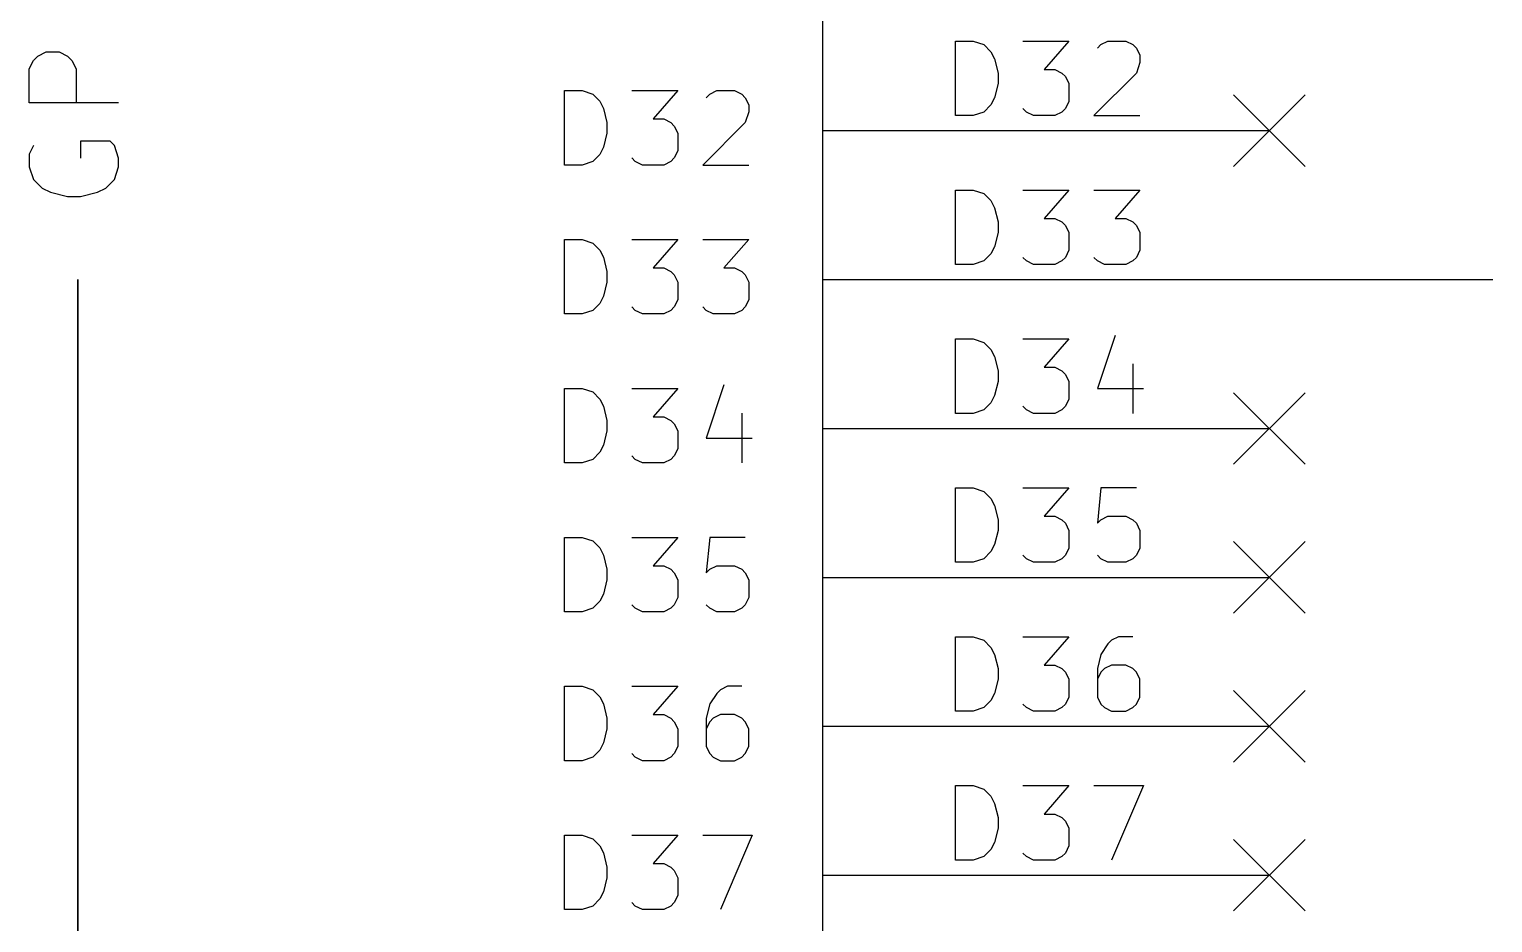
# Model space of a CAD drawing. Extents: x 0.4 to 11.3, y -7.9 to -0.4.
# Drawn here: x 5.767 to 6.75, y -4.332 to -3.732 of the extents above; entities that cross this region are included whole.
import ezdxf

# ---------------------------------------------------------------- set-up
doc = ezdxf.new("R2010")
doc.units = 0
doc.header["$MEASUREMENT"] = 0
for name, color, linetype in [('BLUE2', 5, 'CONTINUOUS'), ('CYAN2', 4, 'CONTINUOUS'), ('GREEN3', 91, 'CONTINUOUS'), ('LYELLOW', 51, 'CONTINUOUS'), ('RED2', 1, 'CONTINUOUS'), ('RED3', 11, 'CONTINUOUS')]:
    doc.layers.add(name, color=color, linetype=linetype)

msp = doc.modelspace()

# ---------------------------------------------------------------- linework, layer by layer
at = {"layer": 'BLUE2', "linetype": 'CONTINUOUS'}
for p, q in [((6.576, -3.776), (6.624, -3.824)), ((6.624, -3.776), (6.576, -3.824)), ((6.576, -3.976), (6.624, -4.024)), ((6.624, -3.976), (6.576, -4.024)), ((6.576, -4.076), (6.624, -4.124)), ((6.624, -4.076), (6.576, -4.124)), ((6.576, -4.176), (6.624, -4.224)), ((6.624, -4.176), (6.576, -4.224)), ((6.576, -4.276), (6.624, -4.324)), ((6.624, -4.276), (6.576, -4.324))]:
    msp.add_line(p, q, dxfattribs=at)
at = {"layer": 'CYAN2', "linetype": 'CONTINUOUS'}
for p, q in [((6.12667, -3.82313), (6.12667, -3.77313)), ((6.12667, -3.77313), (6.13857, -3.77313)), ((6.12667, -3.82313), (6.12667, -3.77313)), ((6.12667, -3.77313), (6.13857, -3.77313)), ((6.13857, -3.77313), (6.14571, -3.77551)), ((6.13857, -3.77313), (6.14571, -3.77551)), ((6.17191, -3.77313), (6.20286, -3.77313)), ((6.17191, -3.77313), (6.20286, -3.77313)), ((6.20286, -3.77313), (6.18619, -3.79218)), ((6.20286, -3.77313), (6.18619, -3.79218)), ((6.22428, -3.77551), (6.22905, -3.77313)), ((6.22428, -3.77551), (6.22905, -3.77313)), ((6.22905, -3.77313), (6.24095, -3.77313)), ((6.22905, -3.77313), (6.24095, -3.77313)), ((6.24095, -3.77313), (6.24571, -3.77551)), ((6.24095, -3.77313), (6.24571, -3.77551)), ((6.14571, -3.77551), (6.15048, -3.78028)), ((6.14571, -3.77551), (6.15048, -3.78028)), ((6.15048, -3.78028), (6.15286, -3.78504)), ((6.15048, -3.78028), (6.15286, -3.78504)), ((6.22191, -3.77789), (6.22428, -3.77551)), ((6.22191, -3.77789), (6.22428, -3.77551)), ((6.24571, -3.77551), (6.24809, -3.77789)), ((6.24571, -3.77551), (6.24809, -3.77789)), ((6.24809, -3.77789), (6.25048, -3.78265)), ((6.24809, -3.77789), (6.25048, -3.78265)), ((6.25048, -3.78265), (6.25048, -3.78742)), ((6.25048, -3.78265), (6.25048, -3.78742)), ((6.15286, -3.78504), (6.15524, -3.79456)), ((6.15286, -3.78504), (6.15524, -3.79456)), ((6.18619, -3.79218), (6.19333, -3.79218)), ((6.18619, -3.79218), (6.19333, -3.79218)), ((6.19333, -3.79218), (6.19809, -3.79456)), ((6.19333, -3.79218), (6.19809, -3.79456)), ((6.25048, -3.78742), (6.24809, -3.79456)), ((6.25048, -3.78742), (6.24809, -3.79456)), ((6.15524, -3.8017), (6.15286, -3.81122)), ((6.15524, -3.8017), (6.15286, -3.81122)), ((6.15524, -3.79456), (6.15524, -3.8017)), ((6.15524, -3.79456), (6.15524, -3.8017)), ((6.19809, -3.79456), (6.20048, -3.79694)), ((6.19809, -3.79456), (6.20048, -3.79694)), ((6.20048, -3.79694), (6.20286, -3.8017)), ((6.20048, -3.79694), (6.20286, -3.8017)), ((6.20286, -3.8017), (6.20286, -3.81361)), ((6.20286, -3.8017), (6.20286, -3.81361)), ((6.24809, -3.79456), (6.21952, -3.82313)), ((6.24809, -3.79456), (6.21952, -3.82313)), ((6.15286, -3.81122), (6.15048, -3.81599)), ((6.15286, -3.81122), (6.15048, -3.81599)), ((6.14571, -3.82075), (6.13857, -3.82313)), ((6.14571, -3.82075), (6.13857, -3.82313)), ((6.15048, -3.81599), (6.14571, -3.82075)), ((6.15048, -3.81599), (6.14571, -3.82075)), ((6.17429, -3.82075), (6.17191, -3.81837)), ((6.17429, -3.82075), (6.17191, -3.81837)), ((6.17905, -3.82313), (6.17429, -3.82075)), ((6.17905, -3.82313), (6.17429, -3.82075)), ((6.19809, -3.82075), (6.19333, -3.82313)), ((6.19809, -3.82075), (6.19333, -3.82313)), ((6.20048, -3.81837), (6.19809, -3.82075)), ((6.20048, -3.81837), (6.19809, -3.82075)), ((6.20286, -3.81361), (6.20048, -3.81837)), ((6.20286, -3.81361), (6.20048, -3.81837)), ((6.13857, -3.82313), (6.12667, -3.82313)), ((6.13857, -3.82313), (6.12667, -3.82313)), ((6.19333, -3.82313), (6.17905, -3.82313)), ((6.19333, -3.82313), (6.17905, -3.82313)), ((6.21952, -3.82313), (6.25048, -3.82313)), ((6.21952, -3.82313), (6.25048, -3.82313)), ((6.12667, -3.92313), (6.12667, -3.87313)), ((6.12667, -3.87313), (6.13857, -3.87313)), ((6.12667, -3.92313), (6.12667, -3.87313)), ((6.12667, -3.87313), (6.13857, -3.87313)), ((6.13857, -3.87313), (6.14571, -3.87551)), ((6.13857, -3.87313), (6.14571, -3.87551)), ((6.14571, -3.87551), (6.15048, -3.88028)), ((6.14571, -3.87551), (6.15048, -3.88028)), ((6.15048, -3.88028), (6.15286, -3.88504)), ((6.15048, -3.88028), (6.15286, -3.88504)), ((6.17191, -3.87313), (6.20286, -3.87313)), ((6.17191, -3.87313), (6.20286, -3.87313)), ((6.20286, -3.87313), (6.18619, -3.89218)), ((6.20286, -3.87313), (6.18619, -3.89218)), ((6.21952, -3.87313), (6.25048, -3.87313)), ((6.21952, -3.87313), (6.25048, -3.87313)), ((6.25048, -3.87313), (6.23381, -3.89218)), ((6.25048, -3.87313), (6.23381, -3.89218)), ((6.15286, -3.88504), (6.15524, -3.89456)), ((6.15286, -3.88504), (6.15524, -3.89456)), ((6.15524, -3.89456), (6.15524, -3.9017)), ((6.15524, -3.89456), (6.15524, -3.9017)), ((6.18619, -3.89218), (6.19333, -3.89218)), ((6.18619, -3.89218), (6.19333, -3.89218)), ((6.19333, -3.89218), (6.19809, -3.89456)), ((6.19333, -3.89218), (6.19809, -3.89456)), ((6.19809, -3.89456), (6.20048, -3.89694)), ((6.19809, -3.89456), (6.20048, -3.89694)), ((6.20048, -3.89694), (6.20286, -3.9017)), ((6.20048, -3.89694), (6.20286, -3.9017)), ((6.23381, -3.89218), (6.24095, -3.89218)), ((6.23381, -3.89218), (6.24095, -3.89218)), ((6.24095, -3.89218), (6.24571, -3.89456)), ((6.24095, -3.89218), (6.24571, -3.89456)), ((6.24571, -3.89456), (6.24809, -3.89694)), ((6.24571, -3.89456), (6.24809, -3.89694)), ((6.24809, -3.89694), (6.25048, -3.9017)), ((6.24809, -3.89694), (6.25048, -3.9017)), ((6.15524, -3.9017), (6.15286, -3.91122)), ((6.15524, -3.9017), (6.15286, -3.91122)), ((6.20286, -3.9017), (6.20286, -3.91361)), ((6.20286, -3.9017), (6.20286, -3.91361)), ((6.25048, -3.9017), (6.25048, -3.91361)), ((6.25048, -3.9017), (6.25048, -3.91361)), ((6.15048, -3.91599), (6.14571, -3.92075)), ((6.15048, -3.91599), (6.14571, -3.92075)), ((6.15286, -3.91122), (6.15048, -3.91599)), ((6.15286, -3.91122), (6.15048, -3.91599)), ((6.17429, -3.92075), (6.17191, -3.91837)), ((6.17429, -3.92075), (6.17191, -3.91837)), ((6.20048, -3.91837), (6.19809, -3.92075)), ((6.20048, -3.91837), (6.19809, -3.92075)), ((6.20286, -3.91361), (6.20048, -3.91837)), ((6.20286, -3.91361), (6.20048, -3.91837)), ((6.22191, -3.92075), (6.21952, -3.91837)), ((6.22191, -3.92075), (6.21952, -3.91837)), ((6.24809, -3.91837), (6.24571, -3.92075)), ((6.24809, -3.91837), (6.24571, -3.92075)), ((6.25048, -3.91361), (6.24809, -3.91837)), ((6.25048, -3.91361), (6.24809, -3.91837)), ((6.13857, -3.92313), (6.12667, -3.92313)), ((6.13857, -3.92313), (6.12667, -3.92313)), ((6.14571, -3.92075), (6.13857, -3.92313)), ((6.14571, -3.92075), (6.13857, -3.92313)), ((6.17905, -3.92313), (6.17429, -3.92075)), ((6.17905, -3.92313), (6.17429, -3.92075)), ((6.19333, -3.92313), (6.17905, -3.92313)), ((6.19333, -3.92313), (6.17905, -3.92313)), ((6.19809, -3.92075), (6.19333, -3.92313)), ((6.19809, -3.92075), (6.19333, -3.92313)), ((6.22667, -3.92313), (6.22191, -3.92075)), ((6.22667, -3.92313), (6.22191, -3.92075)), ((6.24095, -3.92313), (6.22667, -3.92313)), ((6.24095, -3.92313), (6.22667, -3.92313)), ((6.24571, -3.92075), (6.24095, -3.92313)), ((6.24571, -3.92075), (6.24095, -3.92313)), ((6.12667, -4.02313), (6.12667, -3.97313)), ((6.12667, -3.97313), (6.13857, -3.97313)), ((6.12667, -4.02313), (6.12667, -3.97313)), ((6.12667, -3.97313), (6.13857, -3.97313)), ((6.13857, -3.97313), (6.14571, -3.97551)), ((6.13857, -3.97313), (6.14571, -3.97551)), ((6.14571, -3.97551), (6.15048, -3.98028)), ((6.14571, -3.97551), (6.15048, -3.98028)), ((6.17191, -3.97313), (6.20286, -3.97313)), ((6.17191, -3.97313), (6.20286, -3.97313)), ((6.20286, -3.97313), (6.18619, -3.99218)), ((6.20286, -3.97313), (6.18619, -3.99218)), ((6.23381, -3.97075), (6.22191, -4.00646)), ((6.23381, -3.97075), (6.22191, -4.00646)), ((6.15048, -3.98028), (6.15286, -3.98504)), ((6.15048, -3.98028), (6.15286, -3.98504)), ((6.15286, -3.98504), (6.15524, -3.99456)), ((6.15286, -3.98504), (6.15524, -3.99456)), ((6.15524, -3.99456), (6.15524, -4.0017)), ((6.15524, -3.99456), (6.15524, -4.0017)), ((6.18619, -3.99218), (6.19333, -3.99218)), ((6.18619, -3.99218), (6.19333, -3.99218)), ((6.19333, -3.99218), (6.19809, -3.99456)), ((6.19333, -3.99218), (6.19809, -3.99456)), ((6.19809, -3.99456), (6.20048, -3.99694)), ((6.19809, -3.99456), (6.20048, -3.99694)), ((6.20048, -3.99694), (6.20286, -4.0017)), ((6.20048, -3.99694), (6.20286, -4.0017)), ((6.24571, -3.9898), (6.24571, -4.02313)), ((6.24571, -3.9898), (6.24571, -4.02313)), ((6.15524, -4.0017), (6.15286, -4.01122)), ((6.15524, -4.0017), (6.15286, -4.01122)), ((6.20286, -4.0017), (6.20286, -4.01361)), ((6.20286, -4.0017), (6.20286, -4.01361)), ((6.22191, -4.00646), (6.25285, -4.00646)), ((6.22191, -4.00646), (6.25285, -4.00646)), ((6.15048, -4.01599), (6.14571, -4.02075)), ((6.15048, -4.01599), (6.14571, -4.02075)), ((6.15286, -4.01122), (6.15048, -4.01599)), ((6.15286, -4.01122), (6.15048, -4.01599)), ((6.17429, -4.02075), (6.17191, -4.01837)), ((6.17429, -4.02075), (6.17191, -4.01837)), ((6.20048, -4.01837), (6.19809, -4.02075)), ((6.20048, -4.01837), (6.19809, -4.02075)), ((6.20286, -4.01361), (6.20048, -4.01837)), ((6.20286, -4.01361), (6.20048, -4.01837)), ((6.13857, -4.02313), (6.12667, -4.02313)), ((6.13857, -4.02313), (6.12667, -4.02313)), ((6.14571, -4.02075), (6.13857, -4.02313)), ((6.14571, -4.02075), (6.13857, -4.02313)), ((6.17905, -4.02313), (6.17429, -4.02075)), ((6.17905, -4.02313), (6.17429, -4.02075)), ((6.19333, -4.02313), (6.17905, -4.02313)), ((6.19333, -4.02313), (6.17905, -4.02313)), ((6.19809, -4.02075), (6.19333, -4.02313)), ((6.19809, -4.02075), (6.19333, -4.02313)), ((6.12667, -4.12313), (6.12667, -4.07313)), ((6.12667, -4.07313), (6.13857, -4.07313)), ((6.12667, -4.12313), (6.12667, -4.07313)), ((6.12667, -4.07313), (6.13857, -4.07313)), ((6.13857, -4.07313), (6.14571, -4.07551)), ((6.13857, -4.07313), (6.14571, -4.07551)), ((6.14571, -4.07551), (6.15048, -4.08028)), ((6.14571, -4.07551), (6.15048, -4.08028)), ((6.17191, -4.07313), (6.20286, -4.07313)), ((6.17191, -4.07313), (6.20286, -4.07313)), ((6.20286, -4.07313), (6.18619, -4.09218)), ((6.20286, -4.07313), (6.18619, -4.09218)), ((6.22428, -4.07313), (6.22191, -4.09694)), ((6.22428, -4.07313), (6.22191, -4.09694)), ((6.24809, -4.07313), (6.22428, -4.07313)), ((6.24809, -4.07313), (6.22428, -4.07313)), ((6.15048, -4.08028), (6.15286, -4.08504)), ((6.15048, -4.08028), (6.15286, -4.08504)), ((6.15286, -4.08504), (6.15524, -4.09456)), ((6.15286, -4.08504), (6.15524, -4.09456)), ((6.15524, -4.09456), (6.15524, -4.1017)), ((6.15524, -4.09456), (6.15524, -4.1017)), ((6.18619, -4.09218), (6.19333, -4.09218)), ((6.18619, -4.09218), (6.19333, -4.09218)), ((6.19333, -4.09218), (6.19809, -4.09456)), ((6.19333, -4.09218), (6.19809, -4.09456)), ((6.19809, -4.09456), (6.20048, -4.09694)), ((6.19809, -4.09456), (6.20048, -4.09694)), ((6.20048, -4.09694), (6.20286, -4.1017)), ((6.20048, -4.09694), (6.20286, -4.1017)), ((6.22191, -4.09694), (6.22428, -4.09456)), ((6.22191, -4.09694), (6.22428, -4.09456)), ((6.22428, -4.09456), (6.22905, -4.09218)), ((6.22428, -4.09456), (6.22905, -4.09218)), ((6.22905, -4.09218), (6.24095, -4.09218)), ((6.22905, -4.09218), (6.24095, -4.09218)), ((6.24095, -4.09218), (6.24571, -4.09456)), ((6.24095, -4.09218), (6.24571, -4.09456)), ((6.24571, -4.09456), (6.24809, -4.09694)), ((6.24571, -4.09456), (6.24809, -4.09694)), ((6.24809, -4.09694), (6.25048, -4.1017)), ((6.24809, -4.09694), (6.25048, -4.1017)), ((6.15524, -4.1017), (6.15286, -4.11122)), ((6.15524, -4.1017), (6.15286, -4.11122)), ((6.20286, -4.1017), (6.20286, -4.11361)), ((6.20286, -4.1017), (6.20286, -4.11361)), ((6.25048, -4.1017), (6.25048, -4.11361)), ((6.25048, -4.1017), (6.25048, -4.11361)), ((6.15048, -4.11599), (6.14571, -4.12075)), ((6.15048, -4.11599), (6.14571, -4.12075)), ((6.15286, -4.11122), (6.15048, -4.11599)), ((6.15286, -4.11122), (6.15048, -4.11599)), ((6.20286, -4.11361), (6.20048, -4.11837)), ((6.20286, -4.11361), (6.20048, -4.11837)), ((6.25048, -4.11361), (6.24809, -4.11837)), ((6.25048, -4.11361), (6.24809, -4.11837)), ((6.13857, -4.12313), (6.12667, -4.12313)), ((6.13857, -4.12313), (6.12667, -4.12313)), ((6.14571, -4.12075), (6.13857, -4.12313)), ((6.14571, -4.12075), (6.13857, -4.12313)), ((6.17429, -4.12075), (6.17191, -4.11837)), ((6.17429, -4.12075), (6.17191, -4.11837)), ((6.17905, -4.12313), (6.17429, -4.12075)), ((6.17905, -4.12313), (6.17429, -4.12075)), ((6.19333, -4.12313), (6.17905, -4.12313)), ((6.19333, -4.12313), (6.17905, -4.12313)), ((6.19809, -4.12075), (6.19333, -4.12313)), ((6.19809, -4.12075), (6.19333, -4.12313)), ((6.20048, -4.11837), (6.19809, -4.12075)), ((6.20048, -4.11837), (6.19809, -4.12075)), ((6.22428, -4.12075), (6.22191, -4.11837)), ((6.22428, -4.12075), (6.22191, -4.11837)), ((6.22905, -4.12313), (6.22428, -4.12075)), ((6.22905, -4.12313), (6.22428, -4.12075)), ((6.24095, -4.12313), (6.22905, -4.12313)), ((6.24095, -4.12313), (6.22905, -4.12313)), ((6.24571, -4.12075), (6.24095, -4.12313)), ((6.24571, -4.12075), (6.24095, -4.12313)), ((6.24809, -4.11837), (6.24571, -4.12075)), ((6.24809, -4.11837), (6.24571, -4.12075)), ((6.12667, -4.22313), (6.12667, -4.17313)), ((6.12667, -4.17313), (6.13857, -4.17313)), ((6.12667, -4.22313), (6.12667, -4.17313)), ((6.12667, -4.17313), (6.13857, -4.17313)), ((6.13857, -4.17313), (6.14571, -4.17551)), ((6.13857, -4.17313), (6.14571, -4.17551)), ((6.14571, -4.17551), (6.15048, -4.18028)), ((6.14571, -4.17551), (6.15048, -4.18028)), ((6.17191, -4.17313), (6.20286, -4.17313)), ((6.17191, -4.17313), (6.20286, -4.17313)), ((6.20286, -4.17313), (6.18619, -4.19218)), ((6.20286, -4.17313), (6.18619, -4.19218)), ((6.23143, -4.17551), (6.22905, -4.17789)), ((6.23143, -4.17551), (6.22905, -4.17789)), ((6.23619, -4.17313), (6.23143, -4.17551)), ((6.23619, -4.17313), (6.23143, -4.17551)), ((6.24571, -4.17313), (6.23619, -4.17313)), ((6.24571, -4.17313), (6.23619, -4.17313)), ((6.15048, -4.18028), (6.15286, -4.18504)), ((6.15048, -4.18028), (6.15286, -4.18504)), ((6.15286, -4.18504), (6.15524, -4.19456)), ((6.15286, -4.18504), (6.15524, -4.19456)), ((6.22428, -4.18504), (6.22191, -4.19456)), ((6.22428, -4.18504), (6.22191, -4.19456)), ((6.22905, -4.17789), (6.22428, -4.18504)), ((6.22905, -4.17789), (6.22428, -4.18504)), ((6.15524, -4.19456), (6.15524, -4.2017)), ((6.15524, -4.19456), (6.15524, -4.2017)), ((6.18619, -4.19218), (6.19333, -4.19218)), ((6.18619, -4.19218), (6.19333, -4.19218)), ((6.19333, -4.19218), (6.19809, -4.19456)), ((6.19333, -4.19218), (6.19809, -4.19456)), ((6.19809, -4.19456), (6.20048, -4.19694)), ((6.19809, -4.19456), (6.20048, -4.19694)), ((6.22191, -4.19456), (6.22191, -4.21361)), ((6.22191, -4.19456), (6.22191, -4.21361)), ((6.22667, -4.19456), (6.22428, -4.19694)), ((6.22667, -4.19456), (6.22428, -4.19694)), ((6.23143, -4.19218), (6.22667, -4.19456)), ((6.23143, -4.19218), (6.22667, -4.19456)), ((6.24095, -4.19218), (6.23143, -4.19218)), ((6.24095, -4.19218), (6.23143, -4.19218)), ((6.24571, -4.19456), (6.24095, -4.19218)), ((6.24571, -4.19456), (6.24095, -4.19218)), ((6.24809, -4.19694), (6.24571, -4.19456)), ((6.24809, -4.19694), (6.24571, -4.19456)), ((6.15524, -4.2017), (6.15286, -4.21122)), ((6.15524, -4.2017), (6.15286, -4.21122)), ((6.20048, -4.19694), (6.20286, -4.2017)), ((6.20048, -4.19694), (6.20286, -4.2017)), ((6.20286, -4.2017), (6.20286, -4.21361)), ((6.20286, -4.2017), (6.20286, -4.21361)), ((6.22428, -4.19694), (6.22191, -4.2017)), ((6.22428, -4.19694), (6.22191, -4.2017)), ((6.25048, -4.2017), (6.24809, -4.19694)), ((6.25048, -4.2017), (6.24809, -4.19694)), ((6.25048, -4.21361), (6.25048, -4.2017)), ((6.25048, -4.21361), (6.25048, -4.2017)), ((6.15286, -4.21122), (6.15048, -4.21599)), ((6.15286, -4.21122), (6.15048, -4.21599)), ((6.20286, -4.21361), (6.20048, -4.21837)), ((6.20286, -4.21361), (6.20048, -4.21837)), ((6.22191, -4.21361), (6.22428, -4.21837)), ((6.22191, -4.21361), (6.22428, -4.21837)), ((6.24809, -4.21837), (6.25048, -4.21361)), ((6.24809, -4.21837), (6.25048, -4.21361)), ((6.13857, -4.22313), (6.12667, -4.22313)), ((6.13857, -4.22313), (6.12667, -4.22313)), ((6.14571, -4.22075), (6.13857, -4.22313)), ((6.14571, -4.22075), (6.13857, -4.22313)), ((6.15048, -4.21599), (6.14571, -4.22075)), ((6.15048, -4.21599), (6.14571, -4.22075)), ((6.17429, -4.22075), (6.17191, -4.21837)), ((6.17429, -4.22075), (6.17191, -4.21837)), ((6.17905, -4.22313), (6.17429, -4.22075)), ((6.17905, -4.22313), (6.17429, -4.22075)), ((6.19333, -4.22313), (6.17905, -4.22313)), ((6.19333, -4.22313), (6.17905, -4.22313)), ((6.19809, -4.22075), (6.19333, -4.22313)), ((6.19809, -4.22075), (6.19333, -4.22313)), ((6.20048, -4.21837), (6.19809, -4.22075)), ((6.20048, -4.21837), (6.19809, -4.22075)), ((6.22428, -4.21837), (6.22667, -4.22075)), ((6.22428, -4.21837), (6.22667, -4.22075)), ((6.22667, -4.22075), (6.23143, -4.22313)), ((6.22667, -4.22075), (6.23143, -4.22313)), ((6.23143, -4.22313), (6.24095, -4.22313)), ((6.23143, -4.22313), (6.24095, -4.22313)), ((6.24095, -4.22313), (6.24571, -4.22075)), ((6.24095, -4.22313), (6.24571, -4.22075)), ((6.24571, -4.22075), (6.24809, -4.21837)), ((6.24571, -4.22075), (6.24809, -4.21837)), ((6.12667, -4.32313), (6.12667, -4.27313)), ((6.12667, -4.27313), (6.13857, -4.27313)), ((6.12667, -4.32313), (6.12667, -4.27313)), ((6.12667, -4.27313), (6.13857, -4.27313)), ((6.13857, -4.27313), (6.14571, -4.27551)), ((6.13857, -4.27313), (6.14571, -4.27551)), ((6.17191, -4.27313), (6.20286, -4.27313)), ((6.17191, -4.27313), (6.20286, -4.27313)), ((6.20286, -4.27313), (6.18619, -4.29218)), ((6.20286, -4.27313), (6.18619, -4.29218)), ((6.21952, -4.27313), (6.25285, -4.27313)), ((6.21952, -4.27313), (6.25285, -4.27313)), ((6.25285, -4.27313), (6.23143, -4.32313)), ((6.25285, -4.27313), (6.23143, -4.32313)), ((6.14571, -4.27551), (6.15048, -4.28028)), ((6.14571, -4.27551), (6.15048, -4.28028)), ((6.15048, -4.28028), (6.15286, -4.28504)), ((6.15048, -4.28028), (6.15286, -4.28504)), ((6.15286, -4.28504), (6.15524, -4.29456)), ((6.15286, -4.28504), (6.15524, -4.29456)), ((6.18619, -4.29218), (6.19333, -4.29218)), ((6.18619, -4.29218), (6.19333, -4.29218)), ((6.19333, -4.29218), (6.19809, -4.29456)), ((6.19333, -4.29218), (6.19809, -4.29456)), ((6.15524, -4.3017), (6.15286, -4.31122)), ((6.15524, -4.3017), (6.15286, -4.31122)), ((6.15524, -4.29456), (6.15524, -4.3017)), ((6.15524, -4.29456), (6.15524, -4.3017)), ((6.19809, -4.29456), (6.20048, -4.29694)), ((6.19809, -4.29456), (6.20048, -4.29694)), ((6.20048, -4.29694), (6.20286, -4.3017)), ((6.20048, -4.29694), (6.20286, -4.3017)), ((6.20286, -4.3017), (6.20286, -4.31361)), ((6.20286, -4.3017), (6.20286, -4.31361)), ((6.15286, -4.31122), (6.15048, -4.31599)), ((6.15286, -4.31122), (6.15048, -4.31599)), ((6.20286, -4.31361), (6.20048, -4.31837)), ((6.20286, -4.31361), (6.20048, -4.31837)), ((6.13857, -4.32313), (6.12667, -4.32313)), ((6.13857, -4.32313), (6.12667, -4.32313)), ((6.14571, -4.32075), (6.13857, -4.32313)), ((6.14571, -4.32075), (6.13857, -4.32313)), ((6.15048, -4.31599), (6.14571, -4.32075)), ((6.15048, -4.31599), (6.14571, -4.32075)), ((6.17429, -4.32075), (6.17191, -4.31837)), ((6.17429, -4.32075), (6.17191, -4.31837)), ((6.17905, -4.32313), (6.17429, -4.32075)), ((6.17905, -4.32313), (6.17429, -4.32075)), ((6.19333, -4.32313), (6.17905, -4.32313)), ((6.19333, -4.32313), (6.17905, -4.32313)), ((6.19809, -4.32075), (6.19333, -4.32313)), ((6.19809, -4.32075), (6.19333, -4.32313)), ((6.20048, -4.31837), (6.19809, -4.32075)), ((6.20048, -4.31837), (6.19809, -4.32075))]:
    msp.add_line(p, q, dxfattribs=at)
at = {"layer": 'GREEN3', "linetype": 'CONTINUOUS'}
msp.add_line((6.6, -3.9), (6.75, -3.9), dxfattribs=at)
at = {"layer": 'LYELLOW', "linetype": 'CONTINUOUS'}
msp.add_line((6.3, -1.45), (6.3, -6.05), dxfattribs=at)
at = {"layer": 'RED2', "linetype": 'CONTINUOUS'}
for p, q in [((6.3, -1.45), (6.3, -6.05)), ((5.76736, -3.75857), (5.77022, -3.75285)), ((5.77022, -3.75285), (5.77308, -3.75)), ((5.77308, -3.75), (5.77879, -3.74714)), ((5.77879, -3.74714), (5.78736, -3.74714)), ((5.78736, -3.74714), (5.79308, -3.75)), ((5.79308, -3.75), (5.79593, -3.75285)), ((5.79593, -3.75285), (5.79879, -3.75857)), ((5.76736, -3.78143), (5.76736, -3.75857)), ((5.79879, -3.75857), (5.79879, -3.78143)), ((5.82736, -3.78143), (5.76736, -3.78143)), ((6.3, -3.8), (6.6, -3.8)), ((6.3, -3.8), (6.6, -3.8)), ((5.77022, -3.81), (5.76736, -3.81571)), ((5.82165, -3.80714), (5.80165, -3.80714)), ((5.80165, -3.80714), (5.80165, -3.81857)), ((5.82451, -3.81), (5.82165, -3.80714)), ((5.82736, -3.81857), (5.82451, -3.81)), ((5.76736, -3.81571), (5.76736, -3.82428)), ((5.82736, -3.82428), (5.82736, -3.81857)), ((5.76736, -3.82428), (5.77022, -3.83285)), ((5.82451, -3.83285), (5.82736, -3.82428)), ((5.77022, -3.83285), (5.77593, -3.83857)), ((5.77593, -3.83857), (5.78165, -3.84143)), ((5.78165, -3.84143), (5.79308, -3.84428)), ((5.80165, -3.84428), (5.81308, -3.84143)), ((5.81308, -3.84143), (5.81879, -3.83857)), ((5.81879, -3.83857), (5.82451, -3.83285)), ((5.79308, -3.84428), (5.80165, -3.84428)), ((5.8, -5.9), (5.8, -3.9)), ((5.8, -3.9), (5.8, -5.9)), ((6.3, -3.9), (6.6, -3.9)), ((6.3, -3.9), (6.6, -3.9)), ((6.3, -4), (6.6, -4)), ((6.3, -4), (6.6, -4)), ((6.3, -4.1), (6.6, -4.1)), ((6.3, -4.1), (6.6, -4.1)), ((6.3, -4.2), (6.6, -4.2)), ((6.3, -4.2), (6.6, -4.2)), ((6.3, -4.3), (6.6, -4.3)), ((6.3, -4.3), (6.6, -4.3))]:
    msp.add_line(p, q, dxfattribs=at)
at = {"layer": 'RED3', "linetype": 'CONTINUOUS'}
for p, q in [((6.38928, -3.78988), (6.38928, -3.73988)), ((6.38928, -3.73988), (6.40119, -3.73988)), ((6.38928, -3.78988), (6.38928, -3.73988)), ((6.38928, -3.73988), (6.40119, -3.73988)), ((6.40119, -3.73988), (6.40833, -3.74226)), ((6.40119, -3.73988), (6.40833, -3.74226)), ((6.40833, -3.74226), (6.41309, -3.74702)), ((6.40833, -3.74226), (6.41309, -3.74702)), ((6.43452, -3.73988), (6.46548, -3.73988)), ((6.43452, -3.73988), (6.46548, -3.73988)), ((6.46548, -3.73988), (6.44881, -3.75893)), ((6.46548, -3.73988), (6.44881, -3.75893)), ((6.48452, -3.74464), (6.4869, -3.74226)), ((6.48452, -3.74464), (6.4869, -3.74226)), ((6.4869, -3.74226), (6.49167, -3.73988)), ((6.4869, -3.74226), (6.49167, -3.73988)), ((6.49167, -3.73988), (6.50357, -3.73988)), ((6.49167, -3.73988), (6.50357, -3.73988)), ((6.50357, -3.73988), (6.50833, -3.74226)), ((6.50357, -3.73988), (6.50833, -3.74226)), ((6.50833, -3.74226), (6.51071, -3.74464)), ((6.50833, -3.74226), (6.51071, -3.74464)), ((6.41309, -3.74702), (6.41548, -3.75178)), ((6.41309, -3.74702), (6.41548, -3.75178)), ((6.41548, -3.75178), (6.41785, -3.76131)), ((6.41548, -3.75178), (6.41785, -3.76131)), ((6.51071, -3.74464), (6.51309, -3.7494)), ((6.51071, -3.74464), (6.51309, -3.7494)), ((6.51309, -3.7494), (6.51309, -3.75417)), ((6.51309, -3.7494), (6.51309, -3.75417)), ((6.41785, -3.76131), (6.41785, -3.76845)), ((6.41785, -3.76131), (6.41785, -3.76845)), ((6.44881, -3.75893), (6.45595, -3.75893)), ((6.44881, -3.75893), (6.45595, -3.75893)), ((6.45595, -3.75893), (6.46071, -3.76131)), ((6.45595, -3.75893), (6.46071, -3.76131)), ((6.46071, -3.76131), (6.46309, -3.76369)), ((6.46071, -3.76131), (6.46309, -3.76369)), ((6.51071, -3.76131), (6.48214, -3.78988)), ((6.51071, -3.76131), (6.48214, -3.78988)), ((6.51309, -3.75417), (6.51071, -3.76131)), ((6.51309, -3.75417), (6.51071, -3.76131)), ((6.41785, -3.76845), (6.41548, -3.77797)), ((6.41785, -3.76845), (6.41548, -3.77797)), ((6.46309, -3.76369), (6.46548, -3.76845)), ((6.46309, -3.76369), (6.46548, -3.76845)), ((6.46548, -3.76845), (6.46548, -3.78035)), ((6.46548, -3.76845), (6.46548, -3.78035)), ((6.41309, -3.78274), (6.40833, -3.7875)), ((6.41309, -3.78274), (6.40833, -3.7875)), ((6.41548, -3.77797), (6.41309, -3.78274)), ((6.41548, -3.77797), (6.41309, -3.78274)), ((6.46548, -3.78035), (6.46309, -3.78512)), ((6.46548, -3.78035), (6.46309, -3.78512)), ((6.40119, -3.78988), (6.38928, -3.78988)), ((6.40119, -3.78988), (6.38928, -3.78988)), ((6.40833, -3.7875), (6.40119, -3.78988)), ((6.40833, -3.7875), (6.40119, -3.78988)), ((6.43691, -3.7875), (6.43452, -3.78512)), ((6.43691, -3.7875), (6.43452, -3.78512)), ((6.44167, -3.78988), (6.43691, -3.7875)), ((6.44167, -3.78988), (6.43691, -3.7875)), ((6.45595, -3.78988), (6.44167, -3.78988)), ((6.45595, -3.78988), (6.44167, -3.78988)), ((6.46071, -3.7875), (6.45595, -3.78988)), ((6.46071, -3.7875), (6.45595, -3.78988)), ((6.46309, -3.78512), (6.46071, -3.7875)), ((6.46309, -3.78512), (6.46071, -3.7875)), ((6.48214, -3.78988), (6.51309, -3.78988)), ((6.48214, -3.78988), (6.51309, -3.78988)), ((6.38928, -3.88988), (6.38928, -3.83988)), ((6.38928, -3.83988), (6.40119, -3.83988)), ((6.38928, -3.88988), (6.38928, -3.83988)), ((6.38928, -3.83988), (6.40119, -3.83988)), ((6.40119, -3.83988), (6.40833, -3.84226)), ((6.40119, -3.83988), (6.40833, -3.84226)), ((6.43452, -3.83988), (6.46548, -3.83988)), ((6.43452, -3.83988), (6.46548, -3.83988)), ((6.46548, -3.83988), (6.44881, -3.85893)), ((6.46548, -3.83988), (6.44881, -3.85893)), ((6.48214, -3.83988), (6.51309, -3.83988)), ((6.48214, -3.83988), (6.51309, -3.83988)), ((6.51309, -3.83988), (6.49643, -3.85893)), ((6.51309, -3.83988), (6.49643, -3.85893)), ((6.40833, -3.84226), (6.41309, -3.84702)), ((6.40833, -3.84226), (6.41309, -3.84702)), ((6.41309, -3.84702), (6.41548, -3.85178)), ((6.41309, -3.84702), (6.41548, -3.85178)), ((6.41548, -3.85178), (6.41785, -3.86131)), ((6.41548, -3.85178), (6.41785, -3.86131)), ((6.41785, -3.86131), (6.41785, -3.86845)), ((6.41785, -3.86131), (6.41785, -3.86845)), ((6.44881, -3.85893), (6.45595, -3.85893)), ((6.44881, -3.85893), (6.45595, -3.85893)), ((6.45595, -3.85893), (6.46071, -3.86131)), ((6.45595, -3.85893), (6.46071, -3.86131)), ((6.46071, -3.86131), (6.46309, -3.86369)), ((6.46071, -3.86131), (6.46309, -3.86369)), ((6.49643, -3.85893), (6.50357, -3.85893)), ((6.49643, -3.85893), (6.50357, -3.85893)), ((6.50357, -3.85893), (6.50833, -3.86131)), ((6.50357, -3.85893), (6.50833, -3.86131)), ((6.50833, -3.86131), (6.51071, -3.86369)), ((6.50833, -3.86131), (6.51071, -3.86369)), ((6.41785, -3.86845), (6.41548, -3.87797)), ((6.41785, -3.86845), (6.41548, -3.87797)), ((6.46309, -3.86369), (6.46548, -3.86845)), ((6.46309, -3.86369), (6.46548, -3.86845)), ((6.46548, -3.86845), (6.46548, -3.88035)), ((6.46548, -3.86845), (6.46548, -3.88035)), ((6.51071, -3.86369), (6.51309, -3.86845)), ((6.51071, -3.86369), (6.51309, -3.86845)), ((6.51309, -3.86845), (6.51309, -3.88035)), ((6.51309, -3.86845), (6.51309, -3.88035)), ((6.41548, -3.87797), (6.41309, -3.88274)), ((6.41548, -3.87797), (6.41309, -3.88274)), ((6.46548, -3.88035), (6.46309, -3.88512)), ((6.46548, -3.88035), (6.46309, -3.88512)), ((6.51309, -3.88035), (6.51071, -3.88512)), ((6.51309, -3.88035), (6.51071, -3.88512)), ((6.40119, -3.88988), (6.38928, -3.88988)), ((6.40119, -3.88988), (6.38928, -3.88988)), ((6.40833, -3.8875), (6.40119, -3.88988)), ((6.40833, -3.8875), (6.40119, -3.88988)), ((6.41309, -3.88274), (6.40833, -3.8875)), ((6.41309, -3.88274), (6.40833, -3.8875)), ((6.43691, -3.8875), (6.43452, -3.88512)), ((6.43691, -3.8875), (6.43452, -3.88512)), ((6.44167, -3.88988), (6.43691, -3.8875)), ((6.44167, -3.88988), (6.43691, -3.8875)), ((6.45595, -3.88988), (6.44167, -3.88988)), ((6.45595, -3.88988), (6.44167, -3.88988)), ((6.46071, -3.8875), (6.45595, -3.88988)), ((6.46071, -3.8875), (6.45595, -3.88988)), ((6.46309, -3.88512), (6.46071, -3.8875)), ((6.46309, -3.88512), (6.46071, -3.8875)), ((6.48452, -3.8875), (6.48214, -3.88512)), ((6.48452, -3.8875), (6.48214, -3.88512)), ((6.48928, -3.88988), (6.48452, -3.8875)), ((6.48928, -3.88988), (6.48452, -3.8875)), ((6.50357, -3.88988), (6.48928, -3.88988)), ((6.50357, -3.88988), (6.48928, -3.88988)), ((6.50833, -3.8875), (6.50357, -3.88988)), ((6.50833, -3.8875), (6.50357, -3.88988)), ((6.51071, -3.88512), (6.50833, -3.8875)), ((6.51071, -3.88512), (6.50833, -3.8875)), ((6.38928, -3.98988), (6.38928, -3.93988)), ((6.38928, -3.93988), (6.40119, -3.93988)), ((6.38928, -3.98988), (6.38928, -3.93988)), ((6.38928, -3.93988), (6.40119, -3.93988)), ((6.40119, -3.93988), (6.40833, -3.94226)), ((6.40119, -3.93988), (6.40833, -3.94226)), ((6.43452, -3.93988), (6.46548, -3.93988)), ((6.43452, -3.93988), (6.46548, -3.93988)), ((6.46548, -3.93988), (6.44881, -3.95893)), ((6.46548, -3.93988), (6.44881, -3.95893)), ((6.49643, -3.9375), (6.48452, -3.97321)), ((6.49643, -3.9375), (6.48452, -3.97321)), ((6.40833, -3.94226), (6.41309, -3.94702)), ((6.40833, -3.94226), (6.41309, -3.94702)), ((6.41309, -3.94702), (6.41548, -3.95178)), ((6.41309, -3.94702), (6.41548, -3.95178)), ((6.41548, -3.95178), (6.41785, -3.96131)), ((6.41548, -3.95178), (6.41785, -3.96131)), ((6.44881, -3.95893), (6.45595, -3.95893)), ((6.44881, -3.95893), (6.45595, -3.95893)), ((6.45595, -3.95893), (6.46071, -3.96131)), ((6.45595, -3.95893), (6.46071, -3.96131)), ((6.50833, -3.95655), (6.50833, -3.98988)), ((6.50833, -3.95655), (6.50833, -3.98988)), ((6.41785, -3.96845), (6.41548, -3.97797)), ((6.41785, -3.96845), (6.41548, -3.97797)), ((6.41785, -3.96131), (6.41785, -3.96845)), ((6.41785, -3.96131), (6.41785, -3.96845)), ((6.46071, -3.96131), (6.46309, -3.96369)), ((6.46071, -3.96131), (6.46309, -3.96369)), ((6.46309, -3.96369), (6.46548, -3.96845)), ((6.46309, -3.96369), (6.46548, -3.96845)), ((6.46548, -3.96845), (6.46548, -3.98035)), ((6.46548, -3.96845), (6.46548, -3.98035)), ((6.41548, -3.97797), (6.41309, -3.98274)), ((6.41548, -3.97797), (6.41309, -3.98274)), ((6.48452, -3.97321), (6.51547, -3.97321)), ((6.48452, -3.97321), (6.51547, -3.97321)), ((6.40833, -3.9875), (6.40119, -3.98988)), ((6.40833, -3.9875), (6.40119, -3.98988)), ((6.41309, -3.98274), (6.40833, -3.9875)), ((6.41309, -3.98274), (6.40833, -3.9875)), ((6.43691, -3.9875), (6.43452, -3.98512)), ((6.43691, -3.9875), (6.43452, -3.98512)), ((6.44167, -3.98988), (6.43691, -3.9875)), ((6.44167, -3.98988), (6.43691, -3.9875)), ((6.46071, -3.9875), (6.45595, -3.98988)), ((6.46071, -3.9875), (6.45595, -3.98988)), ((6.46309, -3.98512), (6.46071, -3.9875)), ((6.46309, -3.98512), (6.46071, -3.9875)), ((6.46548, -3.98035), (6.46309, -3.98512)), ((6.46548, -3.98035), (6.46309, -3.98512)), ((6.40119, -3.98988), (6.38928, -3.98988)), ((6.40119, -3.98988), (6.38928, -3.98988)), ((6.45595, -3.98988), (6.44167, -3.98988)), ((6.45595, -3.98988), (6.44167, -3.98988)), ((6.38928, -4.08988), (6.38928, -4.03988)), ((6.38928, -4.03988), (6.40119, -4.03988)), ((6.38928, -4.08988), (6.38928, -4.03988)), ((6.38928, -4.03988), (6.40119, -4.03988)), ((6.40119, -4.03988), (6.40833, -4.04226)), ((6.40119, -4.03988), (6.40833, -4.04226)), ((6.40833, -4.04226), (6.41309, -4.04702)), ((6.40833, -4.04226), (6.41309, -4.04702)), ((6.41309, -4.04702), (6.41548, -4.05178)), ((6.41309, -4.04702), (6.41548, -4.05178)), ((6.43452, -4.03988), (6.46548, -4.03988)), ((6.43452, -4.03988), (6.46548, -4.03988)), ((6.46548, -4.03988), (6.44881, -4.05893)), ((6.46548, -4.03988), (6.44881, -4.05893)), ((6.4869, -4.03988), (6.48452, -4.06369)), ((6.4869, -4.03988), (6.48452, -4.06369)), ((6.51071, -4.03988), (6.4869, -4.03988)), ((6.51071, -4.03988), (6.4869, -4.03988)), ((6.41548, -4.05178), (6.41785, -4.06131)), ((6.41548, -4.05178), (6.41785, -4.06131)), ((6.41785, -4.06131), (6.41785, -4.06845)), ((6.41785, -4.06131), (6.41785, -4.06845)), ((6.44881, -4.05893), (6.45595, -4.05893)), ((6.44881, -4.05893), (6.45595, -4.05893)), ((6.45595, -4.05893), (6.46071, -4.06131)), ((6.45595, -4.05893), (6.46071, -4.06131)), ((6.46071, -4.06131), (6.46309, -4.06369)), ((6.46071, -4.06131), (6.46309, -4.06369)), ((6.46309, -4.06369), (6.46548, -4.06845)), ((6.46309, -4.06369), (6.46548, -4.06845)), ((6.48452, -4.06369), (6.4869, -4.06131)), ((6.48452, -4.06369), (6.4869, -4.06131)), ((6.4869, -4.06131), (6.49167, -4.05893)), ((6.4869, -4.06131), (6.49167, -4.05893)), ((6.49167, -4.05893), (6.50357, -4.05893)), ((6.49167, -4.05893), (6.50357, -4.05893)), ((6.50357, -4.05893), (6.50833, -4.06131)), ((6.50357, -4.05893), (6.50833, -4.06131)), ((6.50833, -4.06131), (6.51071, -4.06369)), ((6.50833, -4.06131), (6.51071, -4.06369)), ((6.51071, -4.06369), (6.51309, -4.06845)), ((6.51071, -4.06369), (6.51309, -4.06845)), ((6.41785, -4.06845), (6.41548, -4.07797)), ((6.41785, -4.06845), (6.41548, -4.07797)), ((6.46548, -4.06845), (6.46548, -4.08035)), ((6.46548, -4.06845), (6.46548, -4.08035)), ((6.51309, -4.06845), (6.51309, -4.08035)), ((6.51309, -4.06845), (6.51309, -4.08035)), ((6.40833, -4.0875), (6.40119, -4.08988)), ((6.40833, -4.0875), (6.40119, -4.08988)), ((6.41309, -4.08274), (6.40833, -4.0875)), ((6.41309, -4.08274), (6.40833, -4.0875)), ((6.41548, -4.07797), (6.41309, -4.08274)), ((6.41548, -4.07797), (6.41309, -4.08274)), ((6.43691, -4.0875), (6.43452, -4.08512)), ((6.43691, -4.0875), (6.43452, -4.08512)), ((6.44167, -4.08988), (6.43691, -4.0875)), ((6.44167, -4.08988), (6.43691, -4.0875)), ((6.46071, -4.0875), (6.45595, -4.08988)), ((6.46071, -4.0875), (6.45595, -4.08988)), ((6.46309, -4.08512), (6.46071, -4.0875)), ((6.46309, -4.08512), (6.46071, -4.0875)), ((6.46548, -4.08035), (6.46309, -4.08512)), ((6.46548, -4.08035), (6.46309, -4.08512)), ((6.4869, -4.0875), (6.48452, -4.08512)), ((6.4869, -4.0875), (6.48452, -4.08512)), ((6.49167, -4.08988), (6.4869, -4.0875)), ((6.49167, -4.08988), (6.4869, -4.0875)), ((6.50833, -4.0875), (6.50357, -4.08988)), ((6.50833, -4.0875), (6.50357, -4.08988)), ((6.51071, -4.08512), (6.50833, -4.0875)), ((6.51071, -4.08512), (6.50833, -4.0875)), ((6.51309, -4.08035), (6.51071, -4.08512)), ((6.51309, -4.08035), (6.51071, -4.08512)), ((6.40119, -4.08988), (6.38928, -4.08988)), ((6.40119, -4.08988), (6.38928, -4.08988)), ((6.45595, -4.08988), (6.44167, -4.08988)), ((6.45595, -4.08988), (6.44167, -4.08988)), ((6.50357, -4.08988), (6.49167, -4.08988)), ((6.50357, -4.08988), (6.49167, -4.08988)), ((6.38928, -4.18988), (6.38928, -4.13988)), ((6.38928, -4.13988), (6.40119, -4.13988)), ((6.38928, -4.18988), (6.38928, -4.13988)), ((6.38928, -4.13988), (6.40119, -4.13988)), ((6.40119, -4.13988), (6.40833, -4.14226)), ((6.40119, -4.13988), (6.40833, -4.14226)), ((6.40833, -4.14226), (6.41309, -4.14702)), ((6.40833, -4.14226), (6.41309, -4.14702)), ((6.43452, -4.13988), (6.46548, -4.13988)), ((6.43452, -4.13988), (6.46548, -4.13988)), ((6.46548, -4.13988), (6.44881, -4.15893)), ((6.46548, -4.13988), (6.44881, -4.15893)), ((6.49167, -4.14464), (6.4869, -4.15178)), ((6.49167, -4.14464), (6.4869, -4.15178)), ((6.49405, -4.14226), (6.49167, -4.14464)), ((6.49405, -4.14226), (6.49167, -4.14464)), ((6.49881, -4.13988), (6.49405, -4.14226)), ((6.49881, -4.13988), (6.49405, -4.14226)), ((6.50833, -4.13988), (6.49881, -4.13988)), ((6.50833, -4.13988), (6.49881, -4.13988)), ((6.41309, -4.14702), (6.41548, -4.15178)), ((6.41309, -4.14702), (6.41548, -4.15178)), ((6.41548, -4.15178), (6.41785, -4.16131)), ((6.41548, -4.15178), (6.41785, -4.16131)), ((6.4869, -4.15178), (6.48452, -4.16131)), ((6.4869, -4.15178), (6.48452, -4.16131)), ((6.41785, -4.16131), (6.41785, -4.16845)), ((6.41785, -4.16131), (6.41785, -4.16845)), ((6.44881, -4.15893), (6.45595, -4.15893)), ((6.44881, -4.15893), (6.45595, -4.15893)), ((6.45595, -4.15893), (6.46071, -4.16131)), ((6.45595, -4.15893), (6.46071, -4.16131)), ((6.46071, -4.16131), (6.46309, -4.16369)), ((6.46071, -4.16131), (6.46309, -4.16369)), ((6.46309, -4.16369), (6.46548, -4.16845)), ((6.46309, -4.16369), (6.46548, -4.16845)), ((6.48452, -4.16131), (6.48452, -4.18035)), ((6.48452, -4.16131), (6.48452, -4.18035)), ((6.4869, -4.16369), (6.48452, -4.16845)), ((6.4869, -4.16369), (6.48452, -4.16845)), ((6.48928, -4.16131), (6.4869, -4.16369)), ((6.48928, -4.16131), (6.4869, -4.16369)), ((6.49405, -4.15893), (6.48928, -4.16131)), ((6.49405, -4.15893), (6.48928, -4.16131)), ((6.50357, -4.15893), (6.49405, -4.15893)), ((6.50357, -4.15893), (6.49405, -4.15893)), ((6.50833, -4.16131), (6.50357, -4.15893)), ((6.50833, -4.16131), (6.50357, -4.15893)), ((6.51071, -4.16369), (6.50833, -4.16131)), ((6.51071, -4.16369), (6.50833, -4.16131)), ((6.51309, -4.16845), (6.51071, -4.16369)), ((6.51309, -4.16845), (6.51071, -4.16369)), ((6.41785, -4.16845), (6.41548, -4.17797)), ((6.41785, -4.16845), (6.41548, -4.17797)), ((6.46548, -4.16845), (6.46548, -4.18035)), ((6.46548, -4.16845), (6.46548, -4.18035)), ((6.51309, -4.18035), (6.51309, -4.16845)), ((6.51309, -4.18035), (6.51309, -4.16845)), ((6.41309, -4.18274), (6.40833, -4.1875)), ((6.41309, -4.18274), (6.40833, -4.1875)), ((6.41548, -4.17797), (6.41309, -4.18274)), ((6.41548, -4.17797), (6.41309, -4.18274)), ((6.43691, -4.1875), (6.43452, -4.18512)), ((6.43691, -4.1875), (6.43452, -4.18512)), ((6.46309, -4.18512), (6.46071, -4.1875)), ((6.46309, -4.18512), (6.46071, -4.1875)), ((6.46548, -4.18035), (6.46309, -4.18512)), ((6.46548, -4.18035), (6.46309, -4.18512)), ((6.48452, -4.18035), (6.4869, -4.18512)), ((6.48452, -4.18035), (6.4869, -4.18512)), ((6.4869, -4.18512), (6.48928, -4.1875)), ((6.4869, -4.18512), (6.48928, -4.1875)), ((6.50833, -4.1875), (6.51071, -4.18512)), ((6.50833, -4.1875), (6.51071, -4.18512)), ((6.51071, -4.18512), (6.51309, -4.18035)), ((6.51071, -4.18512), (6.51309, -4.18035)), ((6.40119, -4.18988), (6.38928, -4.18988)), ((6.40119, -4.18988), (6.38928, -4.18988)), ((6.40833, -4.1875), (6.40119, -4.18988)), ((6.40833, -4.1875), (6.40119, -4.18988)), ((6.44167, -4.18988), (6.43691, -4.1875)), ((6.44167, -4.18988), (6.43691, -4.1875)), ((6.45595, -4.18988), (6.44167, -4.18988)), ((6.45595, -4.18988), (6.44167, -4.18988)), ((6.46071, -4.1875), (6.45595, -4.18988)), ((6.46071, -4.1875), (6.45595, -4.18988)), ((6.48928, -4.1875), (6.49405, -4.18988)), ((6.48928, -4.1875), (6.49405, -4.18988)), ((6.49405, -4.18988), (6.50357, -4.18988)), ((6.49405, -4.18988), (6.50357, -4.18988)), ((6.50357, -4.18988), (6.50833, -4.1875)), ((6.50357, -4.18988), (6.50833, -4.1875)), ((6.38928, -4.28988), (6.38928, -4.23988)), ((6.38928, -4.23988), (6.40119, -4.23988)), ((6.38928, -4.28988), (6.38928, -4.23988)), ((6.38928, -4.23988), (6.40119, -4.23988)), ((6.40119, -4.23988), (6.40833, -4.24226)), ((6.40119, -4.23988), (6.40833, -4.24226)), ((6.40833, -4.24226), (6.41309, -4.24702)), ((6.40833, -4.24226), (6.41309, -4.24702)), ((6.43452, -4.23988), (6.46548, -4.23988)), ((6.43452, -4.23988), (6.46548, -4.23988)), ((6.46548, -4.23988), (6.44881, -4.25893)), ((6.46548, -4.23988), (6.44881, -4.25893)), ((6.48214, -4.23988), (6.51547, -4.23988)), ((6.48214, -4.23988), (6.51547, -4.23988)), ((6.51547, -4.23988), (6.49405, -4.28988)), ((6.51547, -4.23988), (6.49405, -4.28988)), ((6.41309, -4.24702), (6.41548, -4.25178)), ((6.41309, -4.24702), (6.41548, -4.25178)), ((6.41548, -4.25178), (6.41785, -4.26131)), ((6.41548, -4.25178), (6.41785, -4.26131)), ((6.41785, -4.26131), (6.41785, -4.26845)), ((6.41785, -4.26131), (6.41785, -4.26845)), ((6.44881, -4.25893), (6.45595, -4.25893)), ((6.44881, -4.25893), (6.45595, -4.25893)), ((6.45595, -4.25893), (6.46071, -4.26131)), ((6.45595, -4.25893), (6.46071, -4.26131)), ((6.46071, -4.26131), (6.46309, -4.26369)), ((6.46071, -4.26131), (6.46309, -4.26369)), ((6.46309, -4.26369), (6.46548, -4.26845)), ((6.46309, -4.26369), (6.46548, -4.26845)), ((6.41785, -4.26845), (6.41548, -4.27797)), ((6.41785, -4.26845), (6.41548, -4.27797)), ((6.46548, -4.26845), (6.46548, -4.28035)), ((6.46548, -4.26845), (6.46548, -4.28035)), ((6.41309, -4.28274), (6.40833, -4.2875)), ((6.41309, -4.28274), (6.40833, -4.2875)), ((6.41548, -4.27797), (6.41309, -4.28274)), ((6.41548, -4.27797), (6.41309, -4.28274)), ((6.46548, -4.28035), (6.46309, -4.28512)), ((6.46548, -4.28035), (6.46309, -4.28512)), ((6.40119, -4.28988), (6.38928, -4.28988)), ((6.40119, -4.28988), (6.38928, -4.28988)), ((6.40833, -4.2875), (6.40119, -4.28988)), ((6.40833, -4.2875), (6.40119, -4.28988)), ((6.43691, -4.2875), (6.43452, -4.28512)), ((6.43691, -4.2875), (6.43452, -4.28512)), ((6.44167, -4.28988), (6.43691, -4.2875)), ((6.44167, -4.28988), (6.43691, -4.2875)), ((6.45595, -4.28988), (6.44167, -4.28988)), ((6.45595, -4.28988), (6.44167, -4.28988)), ((6.46071, -4.2875), (6.45595, -4.28988)), ((6.46071, -4.2875), (6.45595, -4.28988)), ((6.46309, -4.28512), (6.46071, -4.2875)), ((6.46309, -4.28512), (6.46071, -4.2875))]:
    msp.add_line(p, q, dxfattribs=at)

doc.saveas('drawing.dxf')
